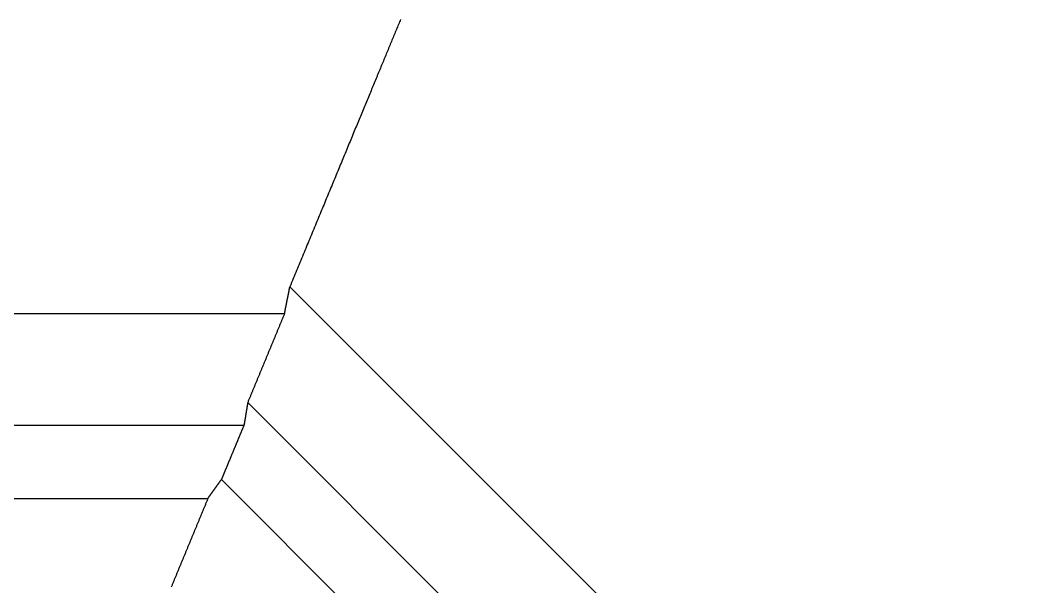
# Model space of a CAD drawing. Header units: millimetres. Extents: x -1292 to 2253, y 326 to 453.
# Drawn here: x 2098.87915 to 2098.88551, y 357.71664 to 357.72023 of the extents above; entities that cross this region are included whole.
import ezdxf

# ---------------------------------------------------------------- set-up
doc = ezdxf.new("R2010")
doc.units = ezdxf.units.MM
doc.header["$LTSCALE"] = 0.5
doc.layers.add('-HIDRO', color=8, linetype='Continuous')
doc.layers.add('Esgoto', color=5, linetype='ByLayer')

msp = doc.modelspace()

# ---------------------------------------------------------------- linework, layer by layer
at = {"layer": '-HIDRO', "ltscale": 0.05}
msp.add_circle((2098.7154793, 357.8461706), 0.175, dxfattribs=at)
at = {"layer": 'Esgoto', "color": 2}
for p, q in [((2098.8815441, 357.7201988), (2098.8815407, 357.7201908)), ((2098.8815474, 357.7202068), (2098.8815441, 357.7201988)), ((2098.8815507, 357.7202148), (2098.8815474, 357.7202068)), ((2098.881554, 357.7202227), (2098.8815507, 357.7202148)), ((2098.8815572, 357.7202306), (2098.881554, 357.7202227)), ((2098.8815169, 357.7201333), (2098.8815134, 357.7201249)), ((2098.8815204, 357.7201416), (2098.8815169, 357.7201333)), ((2098.8815238, 357.7201499), (2098.8815204, 357.7201416)), ((2098.8815272, 357.7201581), (2098.8815238, 357.7201499)), ((2098.8815306, 357.7201664), (2098.8815272, 357.7201581)), ((2098.881534, 357.7201745), (2098.8815306, 357.7201664)), ((2098.8815374, 357.7201827), (2098.881534, 357.7201745)), ((2098.8815407, 357.7201908), (2098.8815374, 357.7201827)), ((2098.8814923, 357.7200738), (2098.8814887, 357.7200652)), ((2098.8814959, 357.7200824), (2098.8814923, 357.7200738)), ((2098.8814994, 357.720091), (2098.8814959, 357.7200824)), ((2098.8815029, 357.7200995), (2098.8814994, 357.720091)), ((2098.8815065, 357.720108), (2098.8815029, 357.7200995)), ((2098.88151, 357.7201165), (2098.8815065, 357.720108)), ((2098.8815134, 357.7201249), (2098.88151, 357.7201165)), ((2098.8814632, 357.7200035), (2098.8814595, 357.7199946)), ((2098.8814669, 357.7200125), (2098.8814632, 357.7200035)), ((2098.8814706, 357.7200213), (2098.8814669, 357.7200125)), ((2098.8814742, 357.7200302), (2098.8814706, 357.7200213)), ((2098.8814779, 357.720039), (2098.8814742, 357.7200302)), ((2098.8814815, 357.7200478), (2098.8814779, 357.720039)), ((2098.8814851, 357.7200565), (2098.8814815, 357.7200478)), ((2098.8814887, 357.7200652), (2098.8814851, 357.7200565)), ((2098.8814369, 357.7199401), (2098.8814331, 357.7199308)), ((2098.8814407, 357.7199492), (2098.8814369, 357.7199401)), ((2098.8814445, 357.7199584), (2098.8814407, 357.7199492)), ((2098.8814482, 357.7199675), (2098.8814445, 357.7199584)), ((2098.881452, 357.7199766), (2098.8814482, 357.7199675)), ((2098.8814557, 357.7199856), (2098.881452, 357.7199766)), ((2098.8814595, 357.7199946), (2098.8814557, 357.7199856)), ((2098.8814137, 357.7198842), (2098.8814098, 357.7198747)), ((2098.8814176, 357.7198936), (2098.8814137, 357.7198842)), ((2098.8814215, 357.719903), (2098.8814176, 357.7198936)), ((2098.8814254, 357.7199123), (2098.8814215, 357.719903)), ((2098.8814292, 357.7199216), (2098.8814254, 357.7199123)), ((2098.8814331, 357.7199308), (2098.8814292, 357.7199216)), ((2098.8813861, 357.7198173), (2098.881382, 357.7198077)), ((2098.8813901, 357.719827), (2098.8813861, 357.7198173)), ((2098.881394, 357.7198366), (2098.8813901, 357.719827)), ((2098.881398, 357.7198462), (2098.881394, 357.7198366)), ((2098.881402, 357.7198558), (2098.881398, 357.7198462)), ((2098.8814059, 357.7198653), (2098.881402, 357.7198558)), ((2098.8814098, 357.7198747), (2098.8814059, 357.7198653)), ((2098.8813576, 357.7197487), (2098.8813535, 357.7197388)), ((2098.8813617, 357.7197587), (2098.8813576, 357.7197487)), ((2098.8813658, 357.7197685), (2098.8813617, 357.7197587)), ((2098.8813699, 357.7197784), (2098.8813658, 357.7197685)), ((2098.881374, 357.7197882), (2098.8813699, 357.7197784)), ((2098.881378, 357.7197979), (2098.881374, 357.7197882)), ((2098.881382, 357.7198077), (2098.881378, 357.7197979)), ((2098.8813327, 357.7196886), (2098.8813285, 357.7196784)), ((2098.8813369, 357.7196987), (2098.8813327, 357.7196886)), ((2098.8813411, 357.7197088), (2098.8813369, 357.7196987)), ((2098.8813452, 357.7197188), (2098.8813411, 357.7197088)), ((2098.8813494, 357.7197288), (2098.8813452, 357.7197188)), ((2098.8813535, 357.7197388), (2098.8813494, 357.7197288)), ((2098.8813073, 357.7196272), (2098.881303, 357.7196168)), ((2098.8813116, 357.7196375), (2098.8813073, 357.7196272)), ((2098.8813158, 357.7196478), (2098.8813116, 357.7196375)), ((2098.8813201, 357.719658), (2098.8813158, 357.7196478)), ((2098.8813243, 357.7196682), (2098.8813201, 357.719658)), ((2098.8813285, 357.7196784), (2098.8813243, 357.7196682)), ((2098.8812813, 357.7195646), (2098.881277, 357.719554)), ((2098.8812857, 357.7195751), (2098.8812813, 357.7195646)), ((2098.88129, 357.7195856), (2098.8812857, 357.7195751)), ((2098.8812944, 357.719596), (2098.88129, 357.7195856)), ((2098.8812987, 357.7196064), (2098.8812944, 357.719596)), ((2098.881303, 357.7196168), (2098.8812987, 357.7196064)), ((2098.8812549, 357.7195008), (2098.8812505, 357.71949)), ((2098.8812594, 357.7195115), (2098.8812549, 357.7195008)), ((2098.8812638, 357.7195222), (2098.8812594, 357.7195115)), ((2098.8812682, 357.7195328), (2098.8812638, 357.7195222)), ((2098.8812726, 357.7195434), (2098.8812682, 357.7195328)), ((2098.881277, 357.719554), (2098.8812726, 357.7195434)), ((2098.881228, 357.7194358), (2098.8812235, 357.7194249)), ((2098.8812325, 357.7194467), (2098.881228, 357.7194358)), ((2098.881237, 357.7194576), (2098.8812325, 357.7194467)), ((2098.8812415, 357.7194684), (2098.881237, 357.7194576)), ((2098.881246, 357.7194792), (2098.8812415, 357.7194684)), ((2098.8812505, 357.71949), (2098.881246, 357.7194792)), ((2098.8812007, 357.7193698), (2098.8811961, 357.7193587)), ((2098.8812053, 357.7193809), (2098.8812007, 357.7193698)), ((2098.8812098, 357.7193919), (2098.8812053, 357.7193809)), ((2098.8812144, 357.7194029), (2098.8812098, 357.7193919)), ((2098.881219, 357.7194139), (2098.8812144, 357.7194029)), ((2098.8812235, 357.7194249), (2098.881219, 357.7194139)), ((2098.8811728, 357.7193026), (2098.8811682, 357.7192913)), ((2098.8811775, 357.7193139), (2098.8811728, 357.7193026)), ((2098.8811822, 357.7193251), (2098.8811775, 357.7193139)), ((2098.8811868, 357.7193363), (2098.8811822, 357.7193251)), ((2098.8811914, 357.7193475), (2098.8811868, 357.7193363)), ((2098.8811961, 357.7193587), (2098.8811914, 357.7193475)), ((2098.8811493, 357.7192458), (2098.8811446, 357.7192344)), ((2098.8811541, 357.7192572), (2098.8811493, 357.7192458)), ((2098.8811588, 357.7192686), (2098.8811541, 357.7192572)), ((2098.8811635, 357.71928), (2098.8811588, 357.7192686)), ((2098.8811682, 357.7192913), (2098.8811635, 357.71928)), ((2098.8811207, 357.7191767), (2098.8811159, 357.7191651)), ((2098.8811255, 357.7191883), (2098.8811207, 357.7191767)), ((2098.8811303, 357.7191999), (2098.8811255, 357.7191883)), ((2098.8811351, 357.7192114), (2098.8811303, 357.7191999)), ((2098.8811398, 357.7192229), (2098.8811351, 357.7192114)), ((2098.8811446, 357.7192344), (2098.8811398, 357.7192229)), ((2098.8810965, 357.7191184), (2098.8810917, 357.7191066)), ((2098.8811014, 357.7191301), (2098.8810965, 357.7191184)), ((2098.8811062, 357.7191418), (2098.8811014, 357.7191301)), ((2098.8811111, 357.7191535), (2098.8811062, 357.7191418)), ((2098.8811159, 357.7191651), (2098.8811111, 357.7191535)), ((2098.8810721, 357.7190593), (2098.8810671, 357.7190474)), ((2098.881077, 357.7190712), (2098.8810721, 357.7190593)), ((2098.8810819, 357.719083), (2098.881077, 357.7190712)), ((2098.8810868, 357.7190948), (2098.8810819, 357.719083)), ((2098.8810917, 357.7191066), (2098.8810868, 357.7190948)), ((2098.8810423, 357.7189875), (2098.8810373, 357.7189754)), ((2098.8810473, 357.7189995), (2098.8810423, 357.7189875)), ((2098.8810523, 357.7190115), (2098.8810473, 357.7189995)), ((2098.8810572, 357.7190235), (2098.8810523, 357.7190115)), ((2098.8810622, 357.7190355), (2098.8810572, 357.7190235)), ((2098.8810671, 357.7190474), (2098.8810622, 357.7190355)), ((2098.8810172, 357.7189269), (2098.8810122, 357.7189147)), ((2098.8810223, 357.7189391), (2098.8810172, 357.7189269)), ((2098.8810273, 357.7189512), (2098.8810223, 357.7189391)), ((2098.8810323, 357.7189634), (2098.8810273, 357.7189512)), ((2098.8810373, 357.7189754), (2098.8810323, 357.7189634)), ((2098.8809919, 357.7188657), (2098.8809868, 357.7188534)), ((2098.880997, 357.718878), (2098.8809919, 357.7188657)), ((2098.8810021, 357.7188903), (2098.880997, 357.718878)), ((2098.8810071, 357.7189025), (2098.8810021, 357.7188903)), ((2098.8810122, 357.7189147), (2098.8810071, 357.7189025)), ((2098.8809663, 357.7188039), (2098.8809611, 357.7187914)), ((2098.8809714, 357.7188163), (2098.8809663, 357.7188039)), ((2098.8809765, 357.7188287), (2098.8809714, 357.7188163)), ((2098.8809817, 357.7188411), (2098.8809765, 357.7188287)), ((2098.8809868, 357.7188534), (2098.8809817, 357.7188411)), ((2098.8809404, 357.7187414), (2098.8809352, 357.7187288)), ((2098.8809456, 357.7187539), (2098.8809404, 357.7187414)), ((2098.8809508, 357.7187665), (2098.8809456, 357.7187539)), ((2098.8809559, 357.718779), (2098.8809508, 357.7187665)), ((2098.8809611, 357.7187914), (2098.8809559, 357.718779)), ((2098.880909, 357.7186656), (2098.8809037, 357.7186529)), ((2098.8809142, 357.7186783), (2098.880909, 357.7186656)), ((2098.8809195, 357.718691), (2098.8809142, 357.7186783)), ((2098.8809247, 357.7187036), (2098.8809195, 357.718691)), ((2098.88093, 357.7187162), (2098.8809247, 357.7187036)), ((2098.8809352, 357.7187288), (2098.88093, 357.7187162)), ((2098.8808826, 357.7186018), (2098.8808772, 357.718589)), ((2098.8808879, 357.7186146), (2098.8808826, 357.7186018)), ((2098.8808932, 357.7186274), (2098.8808879, 357.7186146)), ((2098.8808984, 357.7186402), (2098.8808932, 357.7186274)), ((2098.8809037, 357.7186529), (2098.8808984, 357.7186402)), ((2098.8808612, 357.7185503), (2098.8808559, 357.7185374)), ((2098.8808666, 357.7185632), (2098.8808612, 357.7185503)), ((2098.8808719, 357.7185761), (2098.8808666, 357.7185632)), ((2098.8808772, 357.718589), (2098.8808719, 357.7185761)), ((2098.8808432, 357.7184736), (2098.8808435, 357.7184749)), ((2098.8808435, 357.7184749), (2098.8808437, 357.7184763)), ((2098.8808437, 357.7184763), (2098.880844, 357.7184776)), ((2098.880844, 357.7184776), (2098.8808443, 357.7184789)), ((2098.8808443, 357.7184789), (2098.8808445, 357.7184803)), ((2098.8808445, 357.7184803), (2098.8808448, 357.7184816)), ((2098.8808448, 357.7184816), (2098.880845, 357.7184829)), ((2098.880845, 357.7184829), (2098.8808453, 357.7184843)), ((2098.8808453, 357.7184843), (2098.8808456, 357.7184856)), ((2098.8808456, 357.7184856), (2098.8808458, 357.7184869)), ((2098.8808458, 357.7184869), (2098.8808461, 357.7184883)), ((2098.8808461, 357.7184883), (2098.8808464, 357.7184896)), ((2098.8808464, 357.7184896), (2098.8808466, 357.7184909)), ((2098.8808466, 357.7184909), (2098.8808469, 357.7184922)), ((2098.8808469, 357.7184922), (2098.8808472, 357.7184936)), ((2098.8808472, 357.7184936), (2098.8808474, 357.7184949)), ((2098.8808474, 357.7184949), (2098.8808477, 357.7184962)), ((2098.8808477, 357.7184962), (2098.880848, 357.7184976)), ((2098.880848, 357.7184976), (2098.8808482, 357.7184989)), ((2098.8808482, 357.7184989), (2098.8808485, 357.7185002)), ((2098.8808485, 357.7185002), (2098.8808487, 357.7185016)), ((2098.8808487, 357.7185016), (2098.880849, 357.7185029)), ((2098.880849, 357.7185029), (2098.8808493, 357.7185042)), ((2098.8808493, 357.7185042), (2098.8808495, 357.7185055)), ((2098.8808495, 357.7185055), (2098.8808498, 357.7185069)), ((2098.8808498, 357.7185069), (2098.8808501, 357.7185082)), ((2098.8808501, 357.7185082), (2098.8808503, 357.7185095)), ((2098.8808503, 357.7185095), (2098.8808506, 357.7185109)), ((2098.8808506, 357.7185109), (2098.8808509, 357.7185122)), ((2098.8808509, 357.7185122), (2098.8808511, 357.7185135)), ((2098.8808511, 357.7185135), (2098.8808514, 357.7185148)), ((2098.8808514, 357.7185148), (2098.8808517, 357.7185162)), ((2098.8808517, 357.7185162), (2098.8808519, 357.7185175)), ((2098.8808519, 357.7185175), (2098.8808522, 357.7185188)), ((2098.8808522, 357.7185188), (2098.8808525, 357.7185202)), ((2098.8808525, 357.7185202), (2098.8808527, 357.7185215)), ((2098.8808527, 357.7185215), (2098.880853, 357.7185228)), ((2098.880853, 357.7185228), (2098.8808532, 357.7185241)), ((2098.8808532, 357.7185241), (2098.8808535, 357.7185255)), ((2098.8808535, 357.7185255), (2098.8808538, 357.7185268)), ((2098.8808538, 357.7185268), (2098.880854, 357.7185281)), ((2098.880854, 357.7185281), (2098.8808543, 357.7185294)), ((2098.8808543, 357.7185294), (2098.8808546, 357.7185308)), ((2098.8808546, 357.7185308), (2098.8808548, 357.7185321)), ((2098.8808548, 357.7185321), (2098.8808551, 357.7185334)), ((2098.8808551, 357.7185334), (2098.8808554, 357.7185348)), ((2098.8808554, 357.7185348), (2098.8808556, 357.7185361)), ((2098.8808556, 357.7185361), (2098.8808559, 357.7185374)), ((2098.8808559, 357.7185374), (2098.9117035, 357.6876897)), ((2098.8808305, 357.7184096), (2098.8808307, 357.7184109)), ((2098.8808307, 357.7184109), (2098.880831, 357.7184122)), ((2098.880831, 357.7184122), (2098.8808313, 357.7184136)), ((2098.8808313, 357.7184136), (2098.8808315, 357.7184149)), ((2098.8808315, 357.7184149), (2098.8808318, 357.7184163)), ((2098.8808318, 357.7184163), (2098.8808321, 357.7184176)), ((2098.8808321, 357.7184176), (2098.8808323, 357.7184189)), ((2098.8808323, 357.7184189), (2098.8808326, 357.7184203)), ((2098.8808326, 357.7184203), (2098.8808329, 357.7184216)), ((2098.8808329, 357.7184216), (2098.8808331, 357.7184229)), ((2098.8808331, 357.7184229), (2098.8808334, 357.7184243)), ((2098.8808334, 357.7184243), (2098.8808336, 357.7184256)), ((2098.8808336, 357.7184256), (2098.8808339, 357.7184269)), ((2098.8808339, 357.7184269), (2098.8808342, 357.7184283)), ((2098.8808342, 357.7184283), (2098.8808344, 357.7184296)), ((2098.8808344, 357.7184296), (2098.8808347, 357.7184309)), ((2098.8808347, 357.7184309), (2098.880835, 357.7184323)), ((2098.880835, 357.7184323), (2098.8808352, 357.7184336)), ((2098.8808352, 357.7184336), (2098.8808355, 357.718435)), ((2098.8808355, 357.718435), (2098.8808358, 357.7184363)), ((2098.8808358, 357.7184363), (2098.880836, 357.7184376)), ((2098.880836, 357.7184376), (2098.8808363, 357.718439)), ((2098.8808363, 357.718439), (2098.8808366, 357.7184403)), ((2098.8808366, 357.7184403), (2098.8808368, 357.7184416)), ((2098.8808368, 357.7184416), (2098.8808371, 357.718443)), ((2098.8808371, 357.718443), (2098.8808374, 357.7184443)), ((2098.8808374, 357.7184443), (2098.8808376, 357.7184456)), ((2098.8808376, 357.7184456), (2098.8808379, 357.718447)), ((2098.8808379, 357.718447), (2098.8808382, 357.7184483)), ((2098.8808382, 357.7184483), (2098.8808384, 357.7184496)), ((2098.8808384, 357.7184496), (2098.8808387, 357.718451)), ((2098.8808387, 357.718451), (2098.880839, 357.7184523)), ((2098.880839, 357.7184523), (2098.8808392, 357.7184536)), ((2098.8808392, 357.7184536), (2098.8808395, 357.718455)), ((2098.8808395, 357.718455), (2098.8808397, 357.7184563)), ((2098.8808397, 357.7184563), (2098.88084, 357.7184576)), ((2098.88084, 357.7184576), (2098.8808403, 357.718459)), ((2098.8808403, 357.718459), (2098.8808405, 357.7184603)), ((2098.8808405, 357.7184603), (2098.8808408, 357.7184616)), ((2098.8808408, 357.7184616), (2098.8808411, 357.718463)), ((2098.8808411, 357.718463), (2098.8808413, 357.7184643)), ((2098.8808413, 357.7184643), (2098.8808416, 357.7184656)), ((2098.8808416, 357.7184656), (2098.8808419, 357.718467)), ((2098.8808419, 357.718467), (2098.8808421, 357.7184683)), ((2098.8808421, 357.7184683), (2098.8808424, 357.7184696)), ((2098.8808424, 357.7184696), (2098.8808427, 357.7184709)), ((2098.8808427, 357.7184709), (2098.8808429, 357.7184723)), ((2098.8808429, 357.7184723), (2098.8808432, 357.7184736)), ((2098.8372307, 357.7183681), (2098.8808222, 357.7183681)), ((2098.8808149, 357.7183503), (2098.880813, 357.7183459)), ((2098.8808167, 357.7183548), (2098.8808149, 357.7183503)), ((2098.8808186, 357.7183592), (2098.8808167, 357.7183548)), ((2098.8808204, 357.7183636), (2098.8808186, 357.7183592)), ((2098.8808222, 357.7183681), (2098.8808204, 357.7183636)), ((2098.8808222, 357.7183681), (2098.8808225, 357.7183694)), ((2098.8808225, 357.7183694), (2098.8808228, 357.7183708)), ((2098.8808228, 357.7183708), (2098.880823, 357.7183721)), ((2098.880823, 357.7183721), (2098.8808233, 357.7183734)), ((2098.8808233, 357.7183734), (2098.8808236, 357.7183748)), ((2098.8808236, 357.7183748), (2098.8808238, 357.7183761)), ((2098.8808238, 357.7183761), (2098.8808241, 357.7183775)), ((2098.8808241, 357.7183775), (2098.8808244, 357.7183788)), ((2098.8808244, 357.7183788), (2098.8808246, 357.7183801)), ((2098.8808246, 357.7183801), (2098.8808249, 357.7183815)), ((2098.8808249, 357.7183815), (2098.8808252, 357.7183828)), ((2098.8808252, 357.7183828), (2098.8808254, 357.7183842)), ((2098.8808254, 357.7183842), (2098.8808257, 357.7183855)), ((2098.8808257, 357.7183855), (2098.8808259, 357.7183868)), ((2098.8808259, 357.7183868), (2098.8808262, 357.7183882)), ((2098.8808262, 357.7183882), (2098.8808265, 357.7183895)), ((2098.8808265, 357.7183895), (2098.8808267, 357.7183908)), ((2098.8808267, 357.7183908), (2098.880827, 357.7183922)), ((2098.880827, 357.7183922), (2098.8808273, 357.7183935)), ((2098.8808273, 357.7183935), (2098.8808275, 357.7183949)), ((2098.8808275, 357.7183949), (2098.8808278, 357.7183962)), ((2098.8808278, 357.7183962), (2098.8808281, 357.7183975)), ((2098.8808281, 357.7183975), (2098.8808283, 357.7183989)), ((2098.8808283, 357.7183989), (2098.8808286, 357.7184002)), ((2098.8808286, 357.7184002), (2098.8808289, 357.7184015)), ((2098.8808289, 357.7184015), (2098.8808291, 357.7184029)), ((2098.8808291, 357.7184029), (2098.8808294, 357.7184042)), ((2098.8808294, 357.7184042), (2098.8808297, 357.7184056)), ((2098.8808297, 357.7184056), (2098.8808299, 357.7184069)), ((2098.8808299, 357.7184069), (2098.8808302, 357.7184082)), ((2098.8808302, 357.7184082), (2098.8808305, 357.7184096)), ((2098.8807873, 357.7182838), (2098.8807855, 357.7182793)), ((2098.8807891, 357.7182882), (2098.8807873, 357.7182838)), ((2098.880791, 357.7182926), (2098.8807891, 357.7182882)), ((2098.8807928, 357.7182971), (2098.880791, 357.7182926)), ((2098.8807947, 357.7183015), (2098.8807928, 357.7182971)), ((2098.8807965, 357.718306), (2098.8807947, 357.7183015)), ((2098.8807983, 357.7183104), (2098.8807965, 357.718306)), ((2098.8808002, 357.7183148), (2098.8807983, 357.7183104)), ((2098.880802, 357.7183193), (2098.8808002, 357.7183148)), ((2098.8808038, 357.7183237), (2098.880802, 357.7183193)), ((2098.8808057, 357.7183281), (2098.8808038, 357.7183237)), ((2098.8808075, 357.7183326), (2098.8808057, 357.7183281)), ((2098.8808094, 357.718337), (2098.8808075, 357.7183326)), ((2098.8808112, 357.7183415), (2098.8808094, 357.718337)), ((2098.880813, 357.7183459), (2098.8808112, 357.7183415)), ((2098.8807616, 357.7182216), (2098.8807597, 357.7182172)), ((2098.8807634, 357.7182261), (2098.8807616, 357.7182216)), ((2098.8807652, 357.7182305), (2098.8807634, 357.7182261)), ((2098.8807671, 357.718235), (2098.8807652, 357.7182305)), ((2098.8807689, 357.7182394), (2098.8807671, 357.718235)), ((2098.8807708, 357.7182438), (2098.8807689, 357.7182394)), ((2098.8807726, 357.7182483), (2098.8807708, 357.7182438)), ((2098.8807744, 357.7182527), (2098.8807726, 357.7182483)), ((2098.8807763, 357.7182571), (2098.8807744, 357.7182527)), ((2098.8807781, 357.7182616), (2098.8807763, 357.7182571)), ((2098.88078, 357.718266), (2098.8807781, 357.7182616)), ((2098.8807818, 357.7182705), (2098.88078, 357.718266)), ((2098.8807836, 357.7182749), (2098.8807818, 357.7182705)), ((2098.8807855, 357.7182793), (2098.8807836, 357.7182749)), ((2098.8807358, 357.7181595), (2098.880734, 357.7181551)), ((2098.8807377, 357.7181639), (2098.8807358, 357.7181595)), ((2098.8807395, 357.7181684), (2098.8807377, 357.7181639)), ((2098.8807414, 357.7181728), (2098.8807395, 357.7181684)), ((2098.8807432, 357.7181773), (2098.8807414, 357.7181728)), ((2098.880745, 357.7181817), (2098.8807432, 357.7181773)), ((2098.8807469, 357.7181861), (2098.880745, 357.7181817)), ((2098.8807487, 357.7181906), (2098.8807469, 357.7181861)), ((2098.8807505, 357.718195), (2098.8807487, 357.7181906)), ((2098.8807524, 357.7181994), (2098.8807505, 357.718195)), ((2098.8807542, 357.7182039), (2098.8807524, 357.7181994)), ((2098.8807561, 357.7182083), (2098.8807542, 357.7182039)), ((2098.8807579, 357.7182128), (2098.8807561, 357.7182083)), ((2098.8807597, 357.7182172), (2098.8807579, 357.7182128)), ((2098.8807083, 357.7180929), (2098.8807064, 357.7180885)), ((2098.8807101, 357.7180974), (2098.8807083, 357.7180929)), ((2098.8807119, 357.7181018), (2098.8807101, 357.7180974)), ((2098.8807138, 357.7181063), (2098.8807119, 357.7181018)), ((2098.8807156, 357.7181107), (2098.8807138, 357.7181063)), ((2098.8807175, 357.7181151), (2098.8807156, 357.7181107)), ((2098.8807193, 357.7181196), (2098.8807175, 357.7181151)), ((2098.8807211, 357.718124), (2098.8807193, 357.7181196)), ((2098.880723, 357.7181284), (2098.8807211, 357.718124)), ((2098.8807248, 357.7181329), (2098.880723, 357.7181284)), ((2098.8807266, 357.7181373), (2098.8807248, 357.7181329)), ((2098.8807285, 357.7181418), (2098.8807266, 357.7181373)), ((2098.8807303, 357.7181462), (2098.8807285, 357.7181418)), ((2098.8807322, 357.7181506), (2098.8807303, 357.7181462)), ((2098.880734, 357.7181551), (2098.8807322, 357.7181506)), ((2098.8806825, 357.7180308), (2098.8806807, 357.7180264)), ((2098.8806844, 357.7180353), (2098.8806825, 357.7180308)), ((2098.8806862, 357.7180397), (2098.8806844, 357.7180353)), ((2098.880688, 357.7180441), (2098.8806862, 357.7180397)), ((2098.8806899, 357.7180486), (2098.880688, 357.7180441)), ((2098.8806917, 357.718053), (2098.8806899, 357.7180486)), ((2098.8806936, 357.7180574), (2098.8806917, 357.718053)), ((2098.8806954, 357.7180619), (2098.8806936, 357.7180574)), ((2098.8806972, 357.7180663), (2098.8806954, 357.7180619)), ((2098.8806991, 357.7180708), (2098.8806972, 357.7180663)), ((2098.8807009, 357.7180752), (2098.8806991, 357.7180708)), ((2098.8807028, 357.7180796), (2098.8807009, 357.7180752)), ((2098.8807046, 357.7180841), (2098.8807028, 357.7180796)), ((2098.8807064, 357.7180885), (2098.8807046, 357.7180841)), ((2098.8806568, 357.7179687), (2098.880655, 357.7179642)), ((2098.8806586, 357.7179731), (2098.8806568, 357.7179687)), ((2098.8806605, 357.7179776), (2098.8806586, 357.7179731)), ((2098.8806623, 357.717982), (2098.8806605, 357.7179776)), ((2098.8806642, 357.7179864), (2098.8806623, 357.717982)), ((2098.880666, 357.7179909), (2098.8806642, 357.7179864)), ((2098.8806678, 357.7179953), (2098.880666, 357.7179909)), ((2098.8806697, 357.7179997), (2098.8806678, 357.7179953)), ((2098.8806715, 357.7180042), (2098.8806697, 357.7179997)), ((2098.8806733, 357.7180086), (2098.8806715, 357.7180042)), ((2098.8806752, 357.7180131), (2098.8806733, 357.7180086)), ((2098.880677, 357.7180175), (2098.8806752, 357.7180131)), ((2098.8806789, 357.7180219), (2098.880677, 357.7180175)), ((2098.8806807, 357.7180264), (2098.8806789, 357.7180219)), ((2098.8806292, 357.7179021), (2098.8806274, 357.7178977)), ((2098.8806311, 357.7179066), (2098.8806292, 357.7179021)), ((2098.8806329, 357.717911), (2098.8806311, 357.7179066)), ((2098.8806347, 357.7179154), (2098.8806329, 357.717911)), ((2098.8806366, 357.7179199), (2098.8806347, 357.7179154)), ((2098.8806384, 357.7179243), (2098.8806366, 357.7179199)), ((2098.8806403, 357.7179287), (2098.8806384, 357.7179243)), ((2098.8806421, 357.7179332), (2098.8806403, 357.7179287)), ((2098.8806439, 357.7179376), (2098.8806421, 357.7179332)), ((2098.8806458, 357.7179421), (2098.8806439, 357.7179376)), ((2098.8806476, 357.7179465), (2098.8806458, 357.7179421)), ((2098.8806495, 357.7179509), (2098.8806476, 357.7179465)), ((2098.8806513, 357.7179554), (2098.8806495, 357.7179509)), ((2098.8806531, 357.7179598), (2098.8806513, 357.7179554)), ((2098.880655, 357.7179642), (2098.8806531, 357.7179598)), ((2098.8806035, 357.71784), (2098.8806017, 357.7178356)), ((2098.8806053, 357.7178444), (2098.8806035, 357.71784)), ((2098.8806072, 357.7178489), (2098.8806053, 357.7178444)), ((2098.880609, 357.7178533), (2098.8806072, 357.7178489)), ((2098.8806109, 357.7178577), (2098.880609, 357.7178533)), ((2098.8806127, 357.7178622), (2098.8806109, 357.7178577)), ((2098.8806145, 357.7178666), (2098.8806127, 357.7178622)), ((2098.8806164, 357.7178711), (2098.8806145, 357.7178666)), ((2098.8806182, 357.7178755), (2098.8806164, 357.7178711)), ((2098.88062, 357.7178799), (2098.8806182, 357.7178755)), ((2098.8806219, 357.7178844), (2098.88062, 357.7178799)), ((2098.8806237, 357.7178888), (2098.8806219, 357.7178844)), ((2098.8806256, 357.7178932), (2098.8806237, 357.7178888)), ((2098.8806274, 357.7178977), (2098.8806256, 357.7178932)), ((2098.880584, 357.717775), (2098.8805838, 357.7177739)), ((2098.8805842, 357.7177762), (2098.880584, 357.717775)), ((2098.8805843, 357.7177773), (2098.8805842, 357.7177762)), ((2098.8805845, 357.7177784), (2098.8805843, 357.7177773)), ((2098.8805847, 357.7177796), (2098.8805845, 357.7177784)), ((2098.8805849, 357.7177807), (2098.8805847, 357.7177796)), ((2098.8805851, 357.7177818), (2098.8805849, 357.7177807)), ((2098.8805853, 357.7177829), (2098.8805851, 357.7177818)), ((2098.8805855, 357.7177841), (2098.8805853, 357.7177829)), ((2098.8805856, 357.7177852), (2098.8805855, 357.7177841)), ((2098.8805858, 357.7177864), (2098.8805856, 357.7177852)), ((2098.880586, 357.7177875), (2098.8805858, 357.7177864)), ((2098.8805862, 357.7177886), (2098.880586, 357.7177875)), ((2098.8805864, 357.7177898), (2098.8805862, 357.7177886)), ((2098.8805866, 357.7177909), (2098.8805864, 357.7177898)), ((2098.8805868, 357.717792), (2098.8805866, 357.7177909)), ((2098.8805869, 357.7177932), (2098.8805868, 357.717792)), ((2098.8805871, 357.7177943), (2098.8805869, 357.7177932)), ((2098.8805873, 357.7177954), (2098.8805871, 357.7177943)), ((2098.8805875, 357.7177966), (2098.8805873, 357.7177954)), ((2098.8805877, 357.7177977), (2098.8805875, 357.7177966)), ((2098.8805879, 357.7177988), (2098.8805877, 357.7177977)), ((2098.8805881, 357.7178), (2098.8805879, 357.7177988)), ((2098.8805882, 357.7178011), (2098.8805881, 357.7178)), ((2098.8805884, 357.7178022), (2098.8805882, 357.7178011)), ((2098.8805886, 357.7178034), (2098.8805884, 357.7178022)), ((2098.8805888, 357.7178045), (2098.8805886, 357.7178034)), ((2098.8805906, 357.7178089), (2098.8805888, 357.7178045)), ((2098.8805888, 357.7178045), (2098.9109964, 357.6873968)), ((2098.8805925, 357.7178134), (2098.8805906, 357.7178089)), ((2098.8805943, 357.7178178), (2098.8805925, 357.7178134)), ((2098.8805961, 357.7178222), (2098.8805943, 357.7178178)), ((2098.880598, 357.7178267), (2098.8805961, 357.7178222)), ((2098.8805998, 357.7178311), (2098.880598, 357.7178267)), ((2098.8806017, 357.7178356), (2098.8805998, 357.7178311)), ((2098.8805734, 357.7177106), (2098.8805732, 357.7177094)), ((2098.8805736, 357.7177117), (2098.8805734, 357.7177106)), ((2098.8805738, 357.7177128), (2098.8805736, 357.7177117)), ((2098.880574, 357.717714), (2098.8805738, 357.7177128)), ((2098.8805741, 357.7177151), (2098.880574, 357.717714)), ((2098.8805743, 357.7177162), (2098.8805741, 357.7177151)), ((2098.8805745, 357.7177173), (2098.8805743, 357.7177162)), ((2098.8805747, 357.7177185), (2098.8805745, 357.7177173)), ((2098.8805749, 357.7177196), (2098.8805747, 357.7177185)), ((2098.8805751, 357.7177207), (2098.8805749, 357.7177196)), ((2098.8805753, 357.7177219), (2098.8805751, 357.7177207)), ((2098.8805754, 357.717723), (2098.8805753, 357.7177219)), ((2098.8805756, 357.7177241), (2098.8805754, 357.717723)), ((2098.8805758, 357.7177252), (2098.8805756, 357.7177241)), ((2098.880576, 357.7177264), (2098.8805758, 357.7177252)), ((2098.8805762, 357.7177275), (2098.880576, 357.7177264)), ((2098.8805764, 357.7177286), (2098.8805762, 357.7177275)), ((2098.8805766, 357.7177298), (2098.8805764, 357.7177286)), ((2098.8805767, 357.7177309), (2098.8805766, 357.7177298)), ((2098.8805769, 357.717732), (2098.8805767, 357.7177309)), ((2098.8805771, 357.7177332), (2098.8805769, 357.717732)), ((2098.8805773, 357.7177343), (2098.8805771, 357.7177332)), ((2098.8805775, 357.7177354), (2098.8805773, 357.7177343)), ((2098.8805777, 357.7177365), (2098.8805775, 357.7177354)), ((2098.8805779, 357.7177377), (2098.8805777, 357.7177365)), ((2098.880578, 357.7177388), (2098.8805779, 357.7177377)), ((2098.8805782, 357.7177399), (2098.880578, 357.7177388)), ((2098.8805784, 357.7177411), (2098.8805782, 357.7177399)), ((2098.8805786, 357.7177422), (2098.8805784, 357.7177411)), ((2098.8805788, 357.7177433), (2098.8805786, 357.7177422)), ((2098.880579, 357.7177445), (2098.8805788, 357.7177433)), ((2098.8805791, 357.7177456), (2098.880579, 357.7177445)), ((2098.8805793, 357.7177467), (2098.8805791, 357.7177456)), ((2098.8805795, 357.7177479), (2098.8805793, 357.7177467)), ((2098.8805797, 357.717749), (2098.8805795, 357.7177479)), ((2098.8805799, 357.7177501), (2098.8805797, 357.717749)), ((2098.8805801, 357.7177512), (2098.8805799, 357.7177501)), ((2098.8805803, 357.7177524), (2098.8805801, 357.7177512)), ((2098.8805804, 357.7177535), (2098.8805803, 357.7177524)), ((2098.8805806, 357.7177546), (2098.8805804, 357.7177535)), ((2098.8805808, 357.7177558), (2098.8805806, 357.7177546)), ((2098.880581, 357.7177569), (2098.8805808, 357.7177558)), ((2098.8805812, 357.717758), (2098.880581, 357.7177569)), ((2098.8805814, 357.7177592), (2098.8805812, 357.717758)), ((2098.8805816, 357.7177603), (2098.8805814, 357.7177592)), ((2098.8805817, 357.7177614), (2098.8805816, 357.7177603)), ((2098.8805819, 357.7177626), (2098.8805817, 357.7177614)), ((2098.8805821, 357.7177637), (2098.8805819, 357.7177626)), ((2098.8805823, 357.7177648), (2098.8805821, 357.7177637)), ((2098.8805825, 357.717766), (2098.8805823, 357.7177648)), ((2098.8805827, 357.7177671), (2098.8805825, 357.717766)), ((2098.8805829, 357.7177682), (2098.8805827, 357.7177671)), ((2098.880583, 357.7177694), (2098.8805829, 357.7177682)), ((2098.8805832, 357.7177705), (2098.880583, 357.7177694)), ((2098.8805834, 357.7177716), (2098.8805832, 357.7177705)), ((2098.8805836, 357.7177728), (2098.8805834, 357.7177716)), ((2098.8805838, 357.7177739), (2098.8805836, 357.7177728)), ((2098.8375236, 357.717661), (2098.8805653, 357.717661)), ((2098.8805594, 357.7176468), (2098.8805582, 357.717644)), ((2098.8805606, 357.7176496), (2098.8805594, 357.7176468)), ((2098.8805617, 357.7176525), (2098.8805606, 357.7176496)), ((2098.8805629, 357.7176553), (2098.8805617, 357.7176525)), ((2098.8805641, 357.7176581), (2098.8805629, 357.7176553)), ((2098.8805653, 357.717661), (2098.8805641, 357.7176581)), ((2098.8805655, 357.7176621), (2098.8805653, 357.717661)), ((2098.8805656, 357.7176632), (2098.8805655, 357.7176621)), ((2098.8805658, 357.7176644), (2098.8805656, 357.7176632)), ((2098.880566, 357.7176655), (2098.8805658, 357.7176644)), ((2098.8805662, 357.7176666), (2098.880566, 357.7176655)), ((2098.8805664, 357.7176677), (2098.8805662, 357.7176666)), ((2098.8805666, 357.7176689), (2098.8805664, 357.7176677)), ((2098.8805667, 357.71767), (2098.8805666, 357.7176689)), ((2098.8805669, 357.7176711), (2098.8805667, 357.71767)), ((2098.8805671, 357.7176722), (2098.8805669, 357.7176711)), ((2098.8805673, 357.7176734), (2098.8805671, 357.7176722)), ((2098.8805675, 357.7176745), (2098.8805673, 357.7176734)), ((2098.8805677, 357.7176756), (2098.8805675, 357.7176745)), ((2098.8805679, 357.7176767), (2098.8805677, 357.7176756)), ((2098.880568, 357.7176779), (2098.8805679, 357.7176767)), ((2098.8805682, 357.717679), (2098.880568, 357.7176779)), ((2098.8805684, 357.7176801), (2098.8805682, 357.717679)), ((2098.8805686, 357.7176812), (2098.8805684, 357.7176801)), ((2098.8805688, 357.7176824), (2098.8805686, 357.7176812)), ((2098.880569, 357.7176835), (2098.8805688, 357.7176824)), ((2098.8805691, 357.7176846), (2098.880569, 357.7176835)), ((2098.8805693, 357.7176858), (2098.8805691, 357.7176846)), ((2098.8805695, 357.7176869), (2098.8805693, 357.7176858)), ((2098.8805697, 357.717688), (2098.8805695, 357.7176869)), ((2098.8805699, 357.7176891), (2098.8805697, 357.717688)), ((2098.8805701, 357.7176903), (2098.8805699, 357.7176891)), ((2098.8805703, 357.7176914), (2098.8805701, 357.7176903)), ((2098.8805704, 357.7176925), (2098.8805703, 357.7176914)), ((2098.8805706, 357.7176936), (2098.8805704, 357.7176925)), ((2098.8805708, 357.7176948), (2098.8805706, 357.7176936)), ((2098.880571, 357.7176959), (2098.8805708, 357.7176948)), ((2098.8805712, 357.717697), (2098.880571, 357.7176959)), ((2098.8805714, 357.7176982), (2098.8805712, 357.717697)), ((2098.8805716, 357.7176993), (2098.8805714, 357.7176982)), ((2098.8805717, 357.7177004), (2098.8805716, 357.7176993)), ((2098.8805719, 357.7177015), (2098.8805717, 357.7177004)), ((2098.8805721, 357.7177027), (2098.8805719, 357.7177015)), ((2098.8805723, 357.7177038), (2098.8805721, 357.7177027)), ((2098.8805725, 357.7177049), (2098.8805723, 357.7177038)), ((2098.8805727, 357.7177061), (2098.8805725, 357.7177049)), ((2098.8805729, 357.7177072), (2098.8805727, 357.7177061)), ((2098.880573, 357.7177083), (2098.8805729, 357.7177072)), ((2098.8805732, 357.7177094), (2098.880573, 357.7177083)), ((2098.8805337, 357.7175849), (2098.8805325, 357.7175821)), ((2098.8805348, 357.7175877), (2098.8805337, 357.7175849)), ((2098.880536, 357.7175905), (2098.8805348, 357.7175877)), ((2098.8805372, 357.7175933), (2098.880536, 357.7175905)), ((2098.8805383, 357.7175961), (2098.8805372, 357.7175933)), ((2098.8805395, 357.7175989), (2098.8805383, 357.7175961)), ((2098.8805406, 357.7176017), (2098.8805395, 357.7175989)), ((2098.8805418, 357.7176045), (2098.8805406, 357.7176017)), ((2098.880543, 357.7176073), (2098.8805418, 357.7176045)), ((2098.8805441, 357.7176101), (2098.880543, 357.7176073)), ((2098.8805453, 357.7176129), (2098.8805441, 357.7176101)), ((2098.8805465, 357.7176158), (2098.8805453, 357.7176129)), ((2098.8805476, 357.7176186), (2098.8805465, 357.7176158)), ((2098.8805488, 357.7176214), (2098.8805476, 357.7176186)), ((2098.88055, 357.7176242), (2098.8805488, 357.7176214)), ((2098.8805512, 357.717627), (2098.88055, 357.7176242)), ((2098.8805523, 357.7176298), (2098.8805512, 357.717627)), ((2098.8805535, 357.7176327), (2098.8805523, 357.7176298)), ((2098.8805547, 357.7176355), (2098.8805535, 357.7176327)), ((2098.8805558, 357.7176383), (2098.8805547, 357.7176355)), ((2098.880557, 357.7176411), (2098.8805558, 357.7176383)), ((2098.8805582, 357.717644), (2098.880557, 357.7176411)), ((2098.8805072, 357.7175212), (2098.880506, 357.7175185)), ((2098.8805083, 357.717524), (2098.8805072, 357.7175212)), ((2098.8805095, 357.7175267), (2098.8805083, 357.717524)), ((2098.8805106, 357.7175295), (2098.8805095, 357.7175267)), ((2098.8805118, 357.7175322), (2098.8805106, 357.7175295)), ((2098.8805129, 357.717535), (2098.8805118, 357.7175322)), ((2098.8805141, 357.7175377), (2098.8805129, 357.717535)), ((2098.8805152, 357.7175405), (2098.8805141, 357.7175377)), ((2098.8805164, 357.7175433), (2098.8805152, 357.7175405)), ((2098.8805175, 357.717546), (2098.8805164, 357.7175433)), ((2098.8805187, 357.7175488), (2098.8805175, 357.717546)), ((2098.8805198, 357.7175516), (2098.8805187, 357.7175488)), ((2098.880521, 357.7175543), (2098.8805198, 357.7175516)), ((2098.8805221, 357.7175571), (2098.880521, 357.7175543)), ((2098.8805233, 357.7175599), (2098.8805221, 357.7175571)), ((2098.8805244, 357.7175627), (2098.8805233, 357.7175599)), ((2098.8805256, 357.7175654), (2098.8805244, 357.7175627)), ((2098.8805267, 357.7175682), (2098.8805256, 357.7175654)), ((2098.8805279, 357.717571), (2098.8805267, 357.7175682)), ((2098.880529, 357.7175738), (2098.8805279, 357.717571)), ((2098.8805302, 357.7175766), (2098.880529, 357.7175738)), ((2098.8805313, 357.7175794), (2098.8805302, 357.7175766)), ((2098.8805325, 357.7175821), (2098.8805313, 357.7175794)), ((2098.88048, 357.7174558), (2098.8804789, 357.7174531)), ((2098.8804811, 357.7174585), (2098.88048, 357.7174558)), ((2098.8804822, 357.7174612), (2098.8804811, 357.7174585)), ((2098.8804834, 357.7174639), (2098.8804822, 357.7174612)), ((2098.8804845, 357.7174666), (2098.8804834, 357.7174639)), ((2098.8804856, 357.7174693), (2098.8804845, 357.7174666)), ((2098.8804868, 357.717472), (2098.8804856, 357.7174693)), ((2098.8804879, 357.7174747), (2098.8804868, 357.717472)), ((2098.880489, 357.7174775), (2098.8804879, 357.7174747)), ((2098.8804901, 357.7174802), (2098.880489, 357.7174775)), ((2098.8804913, 357.7174829), (2098.8804901, 357.7174802)), ((2098.8804924, 357.7174856), (2098.8804913, 357.7174829)), ((2098.8804935, 357.7174884), (2098.8804924, 357.7174856)), ((2098.8804947, 357.7174911), (2098.8804935, 357.7174884)), ((2098.8804958, 357.7174938), (2098.8804947, 357.7174911)), ((2098.8804969, 357.7174965), (2098.8804958, 357.7174938)), ((2098.8804981, 357.7174993), (2098.8804969, 357.7174965)), ((2098.8804992, 357.717502), (2098.8804981, 357.7174993)), ((2098.8805003, 357.7175047), (2098.8804992, 357.717502)), ((2098.8805015, 357.7175075), (2098.8805003, 357.7175047)), ((2098.8805026, 357.7175102), (2098.8805015, 357.7175075)), ((2098.8805038, 357.717513), (2098.8805026, 357.7175102)), ((2098.8805049, 357.7175157), (2098.8805038, 357.717513)), ((2098.880506, 357.7175185), (2098.8805049, 357.7175157)), ((2098.8804544, 357.7173941), (2098.8804533, 357.7173914)), ((2098.8804555, 357.7173968), (2098.8804544, 357.7173941)), ((2098.8804566, 357.7173994), (2098.8804555, 357.7173968)), ((2098.8804577, 357.7174021), (2098.8804566, 357.7173994)), ((2098.8804588, 357.7174048), (2098.8804577, 357.7174021)), ((2098.8804599, 357.7174074), (2098.8804588, 357.7174048)), ((2098.880461, 357.7174101), (2098.8804599, 357.7174074)), ((2098.8804621, 357.7174128), (2098.880461, 357.7174101)), ((2098.8804632, 357.7174154), (2098.8804621, 357.7174128)), ((2098.8804644, 357.7174181), (2098.8804632, 357.7174154)), ((2098.8804655, 357.7174208), (2098.8804644, 357.7174181)), ((2098.8804666, 357.7174235), (2098.8804655, 357.7174208)), ((2098.8804677, 357.7174262), (2098.8804666, 357.7174235)), ((2098.8804688, 357.7174288), (2098.8804677, 357.7174262)), ((2098.8804699, 357.7174315), (2098.8804688, 357.7174288)), ((2098.880471, 357.7174342), (2098.8804699, 357.7174315)), ((2098.8804722, 357.7174369), (2098.880471, 357.7174342)), ((2098.8804733, 357.7174396), (2098.8804722, 357.7174369)), ((2098.8804744, 357.7174423), (2098.8804733, 357.7174396)), ((2098.8804755, 357.717445), (2098.8804744, 357.7174423)), ((2098.8804766, 357.7174477), (2098.8804755, 357.717445)), ((2098.8804778, 357.7174504), (2098.8804766, 357.7174477)), ((2098.8804789, 357.7174531), (2098.8804778, 357.7174504)), ((2098.8804281, 357.7173309), (2098.880427, 357.7173282)), ((2098.8804292, 357.7173335), (2098.8804281, 357.7173309)), ((2098.8804303, 357.7173361), (2098.8804292, 357.7173335)), ((2098.8804313, 357.7173387), (2098.8804303, 357.7173361)), ((2098.8804324, 357.7173413), (2098.8804313, 357.7173387)), ((2098.8804335, 357.7173439), (2098.8804324, 357.7173413)), ((2098.8804346, 357.7173466), (2098.8804335, 357.7173439)), ((2098.8804357, 357.7173492), (2098.8804346, 357.7173466)), ((2098.8804368, 357.7173518), (2098.8804357, 357.7173492)), ((2098.8804379, 357.7173544), (2098.8804368, 357.7173518)), ((2098.880439, 357.7173571), (2098.8804379, 357.7173544)), ((2098.8804401, 357.7173597), (2098.880439, 357.7173571)), ((2098.8804412, 357.7173623), (2098.8804401, 357.7173597)), ((2098.8804423, 357.717365), (2098.8804412, 357.7173623)), ((2098.8804434, 357.7173676), (2098.8804423, 357.717365)), ((2098.8804445, 357.7173703), (2098.8804434, 357.7173676)), ((2098.8804456, 357.7173729), (2098.8804445, 357.7173703)), ((2098.8804467, 357.7173755), (2098.8804456, 357.7173729)), ((2098.8804478, 357.7173782), (2098.8804467, 357.7173755)), ((2098.8804489, 357.7173808), (2098.8804478, 357.7173782)), ((2098.88045, 357.7173835), (2098.8804489, 357.7173808)), ((2098.8804511, 357.7173861), (2098.88045, 357.7173835)), ((2098.8804522, 357.7173888), (2098.8804511, 357.7173861)), ((2098.8804533, 357.7173914), (2098.8804522, 357.7173888)), ((2098.8803847, 357.7172638), (2098.8803854, 357.7172647)), ((2098.8803854, 357.7172647), (2098.880386, 357.7172656)), ((2098.880386, 357.7172656), (2098.8803867, 357.7172666)), ((2098.8803867, 357.7172666), (2098.8803874, 357.7172675)), ((2098.8803874, 357.7172675), (2098.880388, 357.7172684)), ((2098.880388, 357.7172684), (2098.8803887, 357.7172694)), ((2098.8803887, 357.7172694), (2098.8803894, 357.7172703)), ((2098.8803894, 357.7172703), (2098.88039, 357.7172712)), ((2098.88039, 357.7172712), (2098.8803907, 357.7172722)), ((2098.8803907, 357.7172722), (2098.8803914, 357.7172731)), ((2098.8803914, 357.7172731), (2098.8803921, 357.717274)), ((2098.8803921, 357.717274), (2098.8803927, 357.717275)), ((2098.8803927, 357.717275), (2098.8803934, 357.7172759)), ((2098.8803934, 357.7172759), (2098.8803941, 357.7172768)), ((2098.8803941, 357.7172768), (2098.8803947, 357.7172778)), ((2098.8803947, 357.7172778), (2098.8803954, 357.7172787)), ((2098.8803954, 357.7172787), (2098.8803961, 357.7172796)), ((2098.8803961, 357.7172796), (2098.8803967, 357.7172806)), ((2098.8803967, 357.7172806), (2098.8803974, 357.7172815)), ((2098.8803974, 357.7172815), (2098.8803981, 357.7172824)), ((2098.8803981, 357.7172824), (2098.8803988, 357.7172834)), ((2098.8803988, 357.7172834), (2098.8803994, 357.7172843)), ((2098.8803994, 357.7172843), (2098.8804001, 357.7172852)), ((2098.8804001, 357.7172852), (2098.8804008, 357.7172862)), ((2098.8804008, 357.7172862), (2098.8804014, 357.7172871)), ((2098.8804014, 357.7172871), (2098.8804021, 357.717288)), ((2098.8804021, 357.717288), (2098.8804028, 357.717289)), ((2098.8804028, 357.717289), (2098.8804035, 357.7172899)), ((2098.8804035, 357.7172899), (2098.8804041, 357.7172909)), ((2098.8804041, 357.7172909), (2098.8804048, 357.7172918)), ((2098.8804048, 357.7172918), (2098.8804055, 357.7172927)), ((2098.8804055, 357.7172927), (2098.8804061, 357.7172937)), ((2098.8804061, 357.7172937), (2098.8804068, 357.7172946)), ((2098.8804068, 357.7172946), (2098.8804075, 357.7172955)), ((2098.8804075, 357.7172955), (2098.8804082, 357.7172965)), ((2098.8804082, 357.7172965), (2098.8804088, 357.7172974)), ((2098.8804088, 357.7172974), (2098.8804095, 357.7172983)), ((2098.8804095, 357.7172983), (2098.8804102, 357.7172993)), ((2098.8804102, 357.7172993), (2098.8804108, 357.7173002)), ((2098.8804108, 357.7173002), (2098.8804115, 357.7173012)), ((2098.8804115, 357.7173012), (2098.8804122, 357.7173021)), ((2098.8804122, 357.7173021), (2098.8804129, 357.717303)), ((2098.8804129, 357.717303), (2098.8804135, 357.717304)), ((2098.8804135, 357.717304), (2098.8804142, 357.7173049)), ((2098.8804142, 357.7173049), (2098.8804149, 357.7173058)), ((2098.8804149, 357.7173058), (2098.8804155, 357.7173068)), ((2098.8804155, 357.7173068), (2098.8804162, 357.7173077)), ((2098.8804162, 357.7173077), (2098.8804169, 357.7173087)), ((2098.8804169, 357.7173087), (2098.8804176, 357.7173096)), ((2098.8804176, 357.7173096), (2098.8804182, 357.7173105)), ((2098.8804182, 357.7173105), (2098.8804189, 357.7173115)), ((2098.8804189, 357.7173115), (2098.8804196, 357.7173124)), ((2098.8804196, 357.7173124), (2098.8804202, 357.7173133)), ((2098.8804202, 357.7173133), (2098.8804209, 357.7173143)), ((2098.8804209, 357.7173143), (2098.8804216, 357.7173152)), ((2098.8804227, 357.7173178), (2098.8804216, 357.7173152)), ((2098.8804216, 357.7173152), (2098.9103399, 357.6873968)), ((2098.8804238, 357.7173204), (2098.8804227, 357.7173178)), ((2098.8804248, 357.717323), (2098.8804238, 357.7173204)), ((2098.8804259, 357.7173256), (2098.8804248, 357.717323)), ((2098.880427, 357.7173282), (2098.8804259, 357.7173256)), ((2098.8803394, 357.7172005), (2098.88034, 357.7172014)), ((2098.88034, 357.7172014), (2098.8803407, 357.7172023)), ((2098.8803407, 357.7172023), (2098.8803413, 357.7172033)), ((2098.8803413, 357.7172033), (2098.880342, 357.7172042)), ((2098.880342, 357.7172042), (2098.8803427, 357.7172051)), ((2098.8803427, 357.7172051), (2098.8803433, 357.717206)), ((2098.8803433, 357.717206), (2098.880344, 357.717207)), ((2098.880344, 357.717207), (2098.8803447, 357.7172079)), ((2098.8803447, 357.7172079), (2098.8803453, 357.7172088)), ((2098.8803453, 357.7172088), (2098.880346, 357.7172098)), ((2098.880346, 357.7172098), (2098.8803467, 357.7172107)), ((2098.8803467, 357.7172107), (2098.8803473, 357.7172116)), ((2098.8803473, 357.7172116), (2098.880348, 357.7172125)), ((2098.880348, 357.7172125), (2098.8803487, 357.7172135)), ((2098.8803487, 357.7172135), (2098.8803493, 357.7172144)), ((2098.8803493, 357.7172144), (2098.88035, 357.7172153)), ((2098.88035, 357.7172153), (2098.8803507, 357.7172163)), ((2098.8803507, 357.7172163), (2098.8803513, 357.7172172)), ((2098.8803513, 357.7172172), (2098.880352, 357.7172181)), ((2098.880352, 357.7172181), (2098.8803527, 357.717219)), ((2098.8803527, 357.717219), (2098.8803533, 357.71722)), ((2098.8803533, 357.71722), (2098.880354, 357.7172209)), ((2098.880354, 357.7172209), (2098.8803547, 357.7172218)), ((2098.8803547, 357.7172218), (2098.8803553, 357.7172228)), ((2098.8803553, 357.7172228), (2098.880356, 357.7172237)), ((2098.880356, 357.7172237), (2098.8803567, 357.7172246)), ((2098.8803567, 357.7172246), (2098.8803573, 357.7172256)), ((2098.8803573, 357.7172256), (2098.880358, 357.7172265)), ((2098.880358, 357.7172265), (2098.8803587, 357.7172274)), ((2098.8803587, 357.7172274), (2098.8803593, 357.7172283)), ((2098.8803593, 357.7172283), (2098.88036, 357.7172293)), ((2098.88036, 357.7172293), (2098.8803607, 357.7172302)), ((2098.8803607, 357.7172302), (2098.8803613, 357.7172311)), ((2098.8803613, 357.7172311), (2098.880362, 357.7172321)), ((2098.880362, 357.7172321), (2098.8803627, 357.717233)), ((2098.8803627, 357.717233), (2098.8803633, 357.7172339)), ((2098.8803633, 357.7172339), (2098.880364, 357.7172349)), ((2098.880364, 357.7172349), (2098.8803647, 357.7172358)), ((2098.8803647, 357.7172358), (2098.8803653, 357.7172367)), ((2098.8803653, 357.7172367), (2098.880366, 357.7172376)), ((2098.880366, 357.7172376), (2098.8803667, 357.7172386)), ((2098.8803667, 357.7172386), (2098.8803673, 357.7172395)), ((2098.8803673, 357.7172395), (2098.880368, 357.7172404)), ((2098.880368, 357.7172404), (2098.8803687, 357.7172414)), ((2098.8803687, 357.7172414), (2098.8803693, 357.7172423)), ((2098.8803693, 357.7172423), (2098.88037, 357.7172432)), ((2098.88037, 357.7172432), (2098.8803707, 357.7172442)), ((2098.8803707, 357.7172442), (2098.8803713, 357.7172451)), ((2098.8803713, 357.7172451), (2098.880372, 357.717246)), ((2098.880372, 357.717246), (2098.8803727, 357.717247)), ((2098.8803727, 357.717247), (2098.8803733, 357.7172479)), ((2098.8803733, 357.7172479), (2098.880374, 357.7172488)), ((2098.880374, 357.7172488), (2098.8803747, 357.7172498)), ((2098.8803747, 357.7172498), (2098.8803753, 357.7172507)), ((2098.8803753, 357.7172507), (2098.880376, 357.7172516)), ((2098.880376, 357.7172516), (2098.8803767, 357.7172526)), ((2098.8803767, 357.7172526), (2098.8803773, 357.7172535)), ((2098.8803773, 357.7172535), (2098.880378, 357.7172544)), ((2098.880378, 357.7172544), (2098.8803787, 357.7172554)), ((2098.8803787, 357.7172554), (2098.8803793, 357.7172563)), ((2098.8803793, 357.7172563), (2098.88038, 357.7172572)), ((2098.88038, 357.7172572), (2098.8803807, 357.7172582)), ((2098.8803807, 357.7172582), (2098.8803813, 357.7172591)), ((2098.8803813, 357.7172591), (2098.880382, 357.71726)), ((2098.880382, 357.71726), (2098.8803827, 357.717261)), ((2098.8803827, 357.717261), (2098.8803834, 357.7172619)), ((2098.8803834, 357.7172619), (2098.880384, 357.7172628)), ((2098.880384, 357.7172628), (2098.8803847, 357.7172638)), ((2098.8379878, 357.7171967), (2098.8803367, 357.7171967)), ((2098.8803128, 357.7171391), (2098.880311, 357.7171347)), ((2098.8803146, 357.7171435), (2098.8803128, 357.7171391)), ((2098.8803165, 357.717148), (2098.8803146, 357.7171435)), ((2098.8803183, 357.7171524), (2098.8803165, 357.717148)), ((2098.8803202, 357.7171568), (2098.8803183, 357.7171524)), ((2098.880322, 357.7171613), (2098.8803202, 357.7171568)), ((2098.8803238, 357.7171657), (2098.880322, 357.7171613)), ((2098.8803257, 357.7171702), (2098.8803238, 357.7171657)), ((2098.8803275, 357.7171746), (2098.8803257, 357.7171702)), ((2098.8803293, 357.717179), (2098.8803275, 357.7171746)), ((2098.8803312, 357.7171835), (2098.8803293, 357.717179)), ((2098.880333, 357.7171879), (2098.8803312, 357.7171835)), ((2098.8803349, 357.7171923), (2098.880333, 357.7171879)), ((2098.8803367, 357.7171968), (2098.8803349, 357.7171923)), ((2098.8803367, 357.7171968), (2098.8803374, 357.7171977)), ((2098.8803374, 357.7171977), (2098.880338, 357.7171986)), ((2098.880338, 357.7171986), (2098.8803387, 357.7171995)), ((2098.8803387, 357.7171995), (2098.8803394, 357.7172005)), ((2098.8802871, 357.717077), (2098.8802853, 357.7170726)), ((2098.8802889, 357.7170814), (2098.8802871, 357.717077)), ((2098.8802908, 357.7170859), (2098.8802889, 357.7170814)), ((2098.8802926, 357.7170903), (2098.8802908, 357.7170859)), ((2098.8802944, 357.7170947), (2098.8802926, 357.7170903)), ((2098.8802963, 357.7170992), (2098.8802944, 357.7170947)), ((2098.8802981, 357.7171036), (2098.8802963, 357.7170992)), ((2098.8803, 357.7171081), (2098.8802981, 357.7171036)), ((2098.8803018, 357.7171125), (2098.8803, 357.7171081)), ((2098.8803036, 357.7171169), (2098.8803018, 357.7171125)), ((2098.8803055, 357.7171214), (2098.8803036, 357.7171169)), ((2098.8803073, 357.7171258), (2098.8803055, 357.7171214)), ((2098.8803091, 357.7171302), (2098.8803073, 357.7171258)), ((2098.880311, 357.7171347), (2098.8803091, 357.7171302)), ((2098.8802595, 357.7170105), (2098.8802577, 357.717006)), ((2098.8802614, 357.7170149), (2098.8802595, 357.7170105)), ((2098.8802632, 357.7170193), (2098.8802614, 357.7170149)), ((2098.880265, 357.7170238), (2098.8802632, 357.7170193)), ((2098.8802669, 357.7170282), (2098.880265, 357.7170238)), ((2098.8802687, 357.7170326), (2098.8802669, 357.7170282)), ((2098.8802706, 357.7170371), (2098.8802687, 357.7170326)), ((2098.8802724, 357.7170415), (2098.8802706, 357.7170371)), ((2098.8802742, 357.717046), (2098.8802724, 357.7170415)), ((2098.8802761, 357.7170504), (2098.8802742, 357.717046)), ((2098.8802779, 357.7170548), (2098.8802761, 357.7170504)), ((2098.8802797, 357.7170593), (2098.8802779, 357.7170548)), ((2098.8802816, 357.7170637), (2098.8802797, 357.7170593)), ((2098.8802834, 357.7170681), (2098.8802816, 357.7170637)), ((2098.8802853, 357.7170726), (2098.8802834, 357.7170681)), ((2098.8802338, 357.7169484), (2098.880232, 357.7169439)), ((2098.8802356, 357.7169528), (2098.8802338, 357.7169484)), ((2098.8802375, 357.7169572), (2098.8802356, 357.7169528)), ((2098.8802393, 357.7169617), (2098.8802375, 357.7169572)), ((2098.8802412, 357.7169661), (2098.8802393, 357.7169617)), ((2098.880243, 357.7169705), (2098.8802412, 357.7169661)), ((2098.8802448, 357.716975), (2098.880243, 357.7169705)), ((2098.8802467, 357.7169794), (2098.8802448, 357.716975)), ((2098.8802485, 357.7169839), (2098.8802467, 357.7169794)), ((2098.8802503, 357.7169883), (2098.8802485, 357.7169839)), ((2098.8802522, 357.7169927), (2098.8802503, 357.7169883)), ((2098.880254, 357.7169972), (2098.8802522, 357.7169927)), ((2098.8802559, 357.7170016), (2098.880254, 357.7169972)), ((2098.8802577, 357.717006), (2098.8802559, 357.7170016)), ((2098.8802081, 357.7168863), (2098.8802062, 357.7168818)), ((2098.8802099, 357.7168907), (2098.8802081, 357.7168863)), ((2098.8802118, 357.7168951), (2098.8802099, 357.7168907)), ((2098.8802136, 357.7168996), (2098.8802118, 357.7168951)), ((2098.8802154, 357.716904), (2098.8802136, 357.7168996)), ((2098.8802173, 357.7169084), (2098.8802154, 357.716904)), ((2098.8802191, 357.7169129), (2098.8802173, 357.7169084)), ((2098.8802209, 357.7169173), (2098.8802191, 357.7169129)), ((2098.8802228, 357.7169217), (2098.8802209, 357.7169173)), ((2098.8802246, 357.7169262), (2098.8802228, 357.7169217)), ((2098.8802265, 357.7169306), (2098.8802246, 357.7169262)), ((2098.8802283, 357.7169351), (2098.8802265, 357.7169306)), ((2098.8802301, 357.7169395), (2098.8802283, 357.7169351)), ((2098.880232, 357.7169439), (2098.8802301, 357.7169395)), ((2098.8801805, 357.7168197), (2098.8801787, 357.7168153)), ((2098.8801824, 357.7168242), (2098.8801805, 357.7168197)), ((2098.8801842, 357.7168286), (2098.8801824, 357.7168242)), ((2098.880186, 357.716833), (2098.8801842, 357.7168286)), ((2098.8801879, 357.7168375), (2098.880186, 357.716833)), ((2098.8801897, 357.7168419), (2098.8801879, 357.7168375)), ((2098.8801916, 357.7168463), (2098.8801897, 357.7168419)), ((2098.8801934, 357.7168508), (2098.8801916, 357.7168463)), ((2098.8801952, 357.7168552), (2098.8801934, 357.7168508)), ((2098.8801971, 357.7168596), (2098.8801952, 357.7168552)), ((2098.8801989, 357.7168641), (2098.8801971, 357.7168596)), ((2098.8802007, 357.7168685), (2098.8801989, 357.7168641)), ((2098.8802026, 357.716873), (2098.8802007, 357.7168685)), ((2098.8802044, 357.7168774), (2098.8802026, 357.716873)), ((2098.8802062, 357.7168818), (2098.8802044, 357.7168774)), ((2098.8801548, 357.7167576), (2098.880153, 357.7167532)), ((2098.8801566, 357.7167621), (2098.8801548, 357.7167576)), ((2098.8801585, 357.7167665), (2098.8801566, 357.7167621)), ((2098.8801603, 357.7167709), (2098.8801585, 357.7167665)), ((2098.8801622, 357.7167754), (2098.8801603, 357.7167709)), ((2098.880164, 357.7167798), (2098.8801622, 357.7167754)), ((2098.8801658, 357.7167842), (2098.880164, 357.7167798)), ((2098.8801677, 357.7167887), (2098.8801658, 357.7167842)), ((2098.8801695, 357.7167931), (2098.8801677, 357.7167887)), ((2098.8801713, 357.7167975), (2098.8801695, 357.7167931)), ((2098.8801732, 357.716802), (2098.8801713, 357.7167975)), ((2098.880175, 357.7168064), (2098.8801732, 357.716802)), ((2098.8801769, 357.7168109), (2098.880175, 357.7168064)), ((2098.8801787, 357.7168153), (2098.8801769, 357.7168109)), ((2098.8801291, 357.7166955), (2098.8801272, 357.7166911)), ((2098.8801309, 357.7167), (2098.8801291, 357.7166955)), ((2098.8801328, 357.7167044), (2098.8801309, 357.7167)), ((2098.8801346, 357.7167088), (2098.8801328, 357.7167044)), ((2098.8801364, 357.7167133), (2098.8801346, 357.7167088)), ((2098.8801383, 357.7167177), (2098.8801364, 357.7167133)), ((2098.8801401, 357.7167221), (2098.8801383, 357.7167177)), ((2098.8801419, 357.7167266), (2098.8801401, 357.7167221)), ((2098.8801438, 357.716731), (2098.8801419, 357.7167266)), ((2098.8801456, 357.7167354), (2098.8801438, 357.716731)), ((2098.8801475, 357.7167399), (2098.8801456, 357.7167354)), ((2098.8801493, 357.7167443), (2098.8801475, 357.7167399)), ((2098.8801511, 357.7167488), (2098.8801493, 357.7167443)), ((2098.880153, 357.7167532), (2098.8801511, 357.7167488)), ((2098.8801052, 357.7166379), (2098.8801034, 357.7166334)), ((2098.880107, 357.7166423), (2098.8801052, 357.7166379)), ((2098.8801089, 357.7166467), (2098.880107, 357.7166423)), ((2098.8801107, 357.7166512), (2098.8801089, 357.7166467)), ((2098.8801126, 357.7166556), (2098.8801107, 357.7166512)), ((2098.8801144, 357.71666), (2098.8801126, 357.7166556)), ((2098.8801162, 357.7166645), (2098.8801144, 357.71666)), ((2098.8801181, 357.7166689), (2098.8801162, 357.7166645)), ((2098.8801199, 357.7166733), (2098.8801181, 357.7166689)), ((2098.8801217, 357.7166778), (2098.8801199, 357.7166733)), ((2098.8801236, 357.7166822), (2098.8801217, 357.7166778)), ((2098.8801254, 357.7166867), (2098.8801236, 357.7166822)), ((2098.8801272, 357.7166911), (2098.8801254, 357.7166867))]:
    msp.add_line(p, q, dxfattribs=at)

doc.saveas('drawing.dxf')
